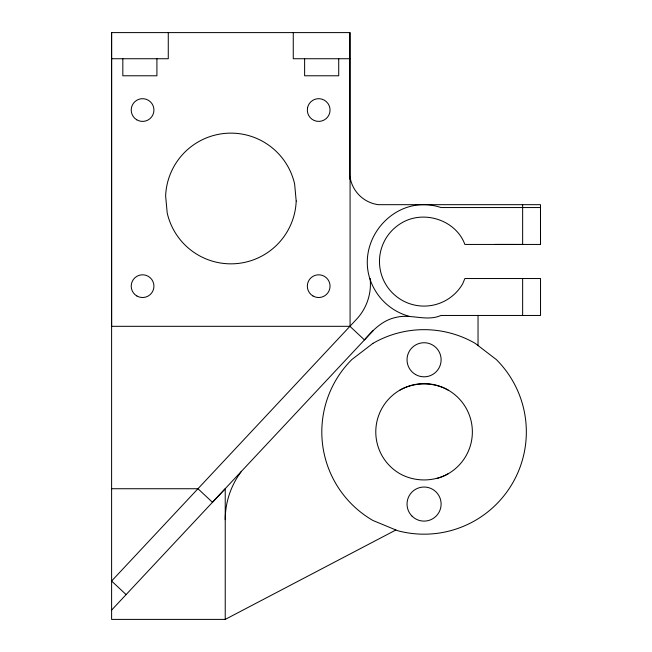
<?xml version="1.0" encoding="UTF-8"?>
<svg xmlns="http://www.w3.org/2000/svg" width="652" height="652" viewBox="0 0 652 652"><rect width="100%" height="100%" fill="white"/><g stroke="black" fill="none" stroke-linecap="round" stroke-linejoin="round"><path stroke-width="0.98" d="M350.589 179.805L349.928 176.268L349.928 32.6L111.606 32.6L111.606 326.318L349.928 326.318L364.427 339.879C372.911 330.018 382.822 320.01 396.106 317.377C410.996 313.579 426.375 321.86 440.956 315.462L540.532 315.462L540.532 278.534L464.868 278.534L462.692 283.791A44.597 44.597 0 0 1 392.537 293.025A44.597 44.597 0 0 1 401.771 222.87C423.849 209.7 456.001 220.017 464.868 244.443L522.635 244.443L522.635 204.679M373.294 330.491L241.452 471.314L238.143 476.033A80.114 80.114 0 0 0 225.233 519.644M241.452 471.314L111.606 610.101M111.606 32.6L111.606 619.4L225.233 619.4L395.894 529.994M399.929 390.1C414.794 381.852 433.352 381.852 448.217 390.1M436.571 478.568A48.289 48.289 0 0 0 465.895 407.777A48.289 48.289 0 0 0 389.929 397.777A48.289 48.289 0 0 0 399.929 473.743C414.794 481.999 433.352 481.999 448.217 473.743M111.468 58.737L168.273 58.737L168.273 32.6M350.075 58.737L293.261 58.737L293.261 32.6M497.916 244.467L514.404 244.467M495.088 244.443L540.532 244.443L540.484 207.548L441.037 207.548C392.757 191.444 349.244 246.097 374.867 289.895A56.814 56.814 0 0 0 409.366 316.367M111.606 488.731L197.963 488.731L212.47 502.309L225.233 488.731L225.233 619.4M126.121 594.6L111.606 581.03L356.644 319.138C366.783 308.339 371.844 293.082 370.1 278.38M540.484 244.476L540.484 204.679L378.331 204.679A32.999 32.999 0 0 1 349.928 176.268M522.635 278.534L522.635 315.462M478.038 315.462L478.038 345.544M350.075 177.042L350.075 326.163M349.928 32.6L349.928 179.316M338.714 58.737L338.714 75.779L304.623 75.779L304.623 58.737M156.912 58.737L156.912 75.779L122.829 75.779L122.829 58.737M307.532 107.873L307.353 110.832A11.361 11.361 0 0 0 316.513 121.199L319.472 121.378A11.361 11.361 0 0 0 328.111 103.692L326.147 101.476A11.361 11.361 0 0 0 307.532 107.873M372.944 343.359L351.762 359.611A102.258 102.258 0 0 0 372.944 520.483L397.606 530.695A102.258 102.258 0 0 0 496.384 359.611L475.202 343.359A102.258 102.258 0 0 0 372.944 343.359M296.195 201.02L294.631 184.035A65.33 65.33 0 0 0 165.632 195.959L167.197 212.943A65.33 65.33 0 0 0 296.195 201.02M415.552 374.533A17.042 17.042 0 0 0 441.119 359.774A17.042 17.042 0 0 0 415.552 345.014A17.042 17.042 0 0 0 415.552 374.533M412.08 516.18A17.042 17.042 0 0 0 440.556 508.405A17.042 17.042 0 0 0 419.578 487.631A17.042 17.042 0 0 0 412.08 516.18M313.009 296A11.361 11.361 0 0 0 330.051 286.163A11.361 11.361 0 0 0 313.009 276.318A11.361 11.361 0 0 0 313.009 296M136.896 296A11.361 11.361 0 0 0 153.937 286.163A11.361 11.361 0 0 0 136.896 276.318A11.361 11.361 0 0 0 136.896 296M136.773 119.813A11.361 11.361 0 0 0 153.937 110.18A11.361 11.361 0 0 0 137.01 100.139A11.361 11.361 0 0 0 136.773 119.813"/></g></svg>
